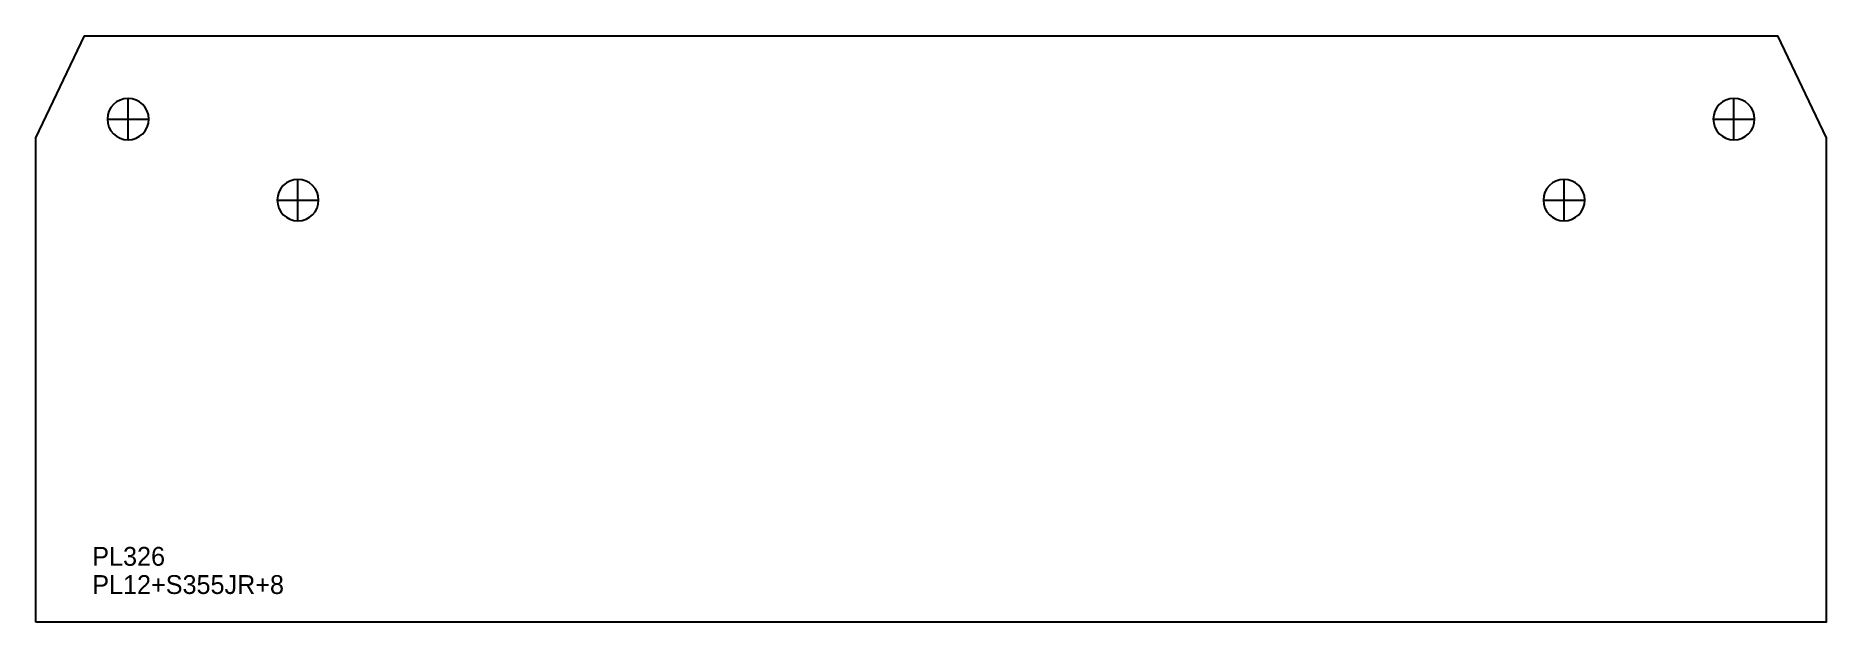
# Model space of a CAD drawing. Extents: x 0 to 951, y 0 to 312.
import ezdxf

# ---------------------------------------------------------------- set-up
doc = ezdxf.new("R2010")
doc.units = 0
for name, color, linetype in [('22', 7, 'CONTINUOUS'), ('CUT', 7, 'CONTINUOUS'), ('SCRIBE', 3, 'CONTINUOUS'), ('TEXT', 7, 'CONTINUOUS')]:
    doc.layers.add(name, color=color, linetype=linetype)

msp = doc.modelspace()

# ---------------------------------------------------------------- linework, layer by layer
at = {"layer": '22', "color": 7, "linetype": 'CONTINUOUS'}
for p, q in [((49.02, 256.31), (49.02, 278.31)), ((902.27, 256.31), (902.27, 278.31)), ((38.02, 267.31), (60.02, 267.31)), ((891.27, 267.31), (913.27, 267.31)), ((139.29, 213.29), (139.29, 235.29)), ((812, 213.29), (812, 235.29)), ((128.29, 224.29), (150.29, 224.29)), ((801, 224.29), (823, 224.29))]:
    msp.add_line(p, q, dxfattribs=at)
for points in [[(49.02, 278.31, 1), (49.02, 256.31, 1)], [(902.27, 278.31, 1), (902.27, 256.31, 1)], [(139.29, 235.29, 1), (139.29, 213.29, 1)], [(812, 235.29, 1), (812, 213.29, 1)]]:
    msp.add_lwpolyline(points, format="xyb", close=True, dxfattribs=at)
at = {"layer": 'CUT', "color": 7, "linetype": 'CONTINUOUS'}
msp.add_lwpolyline([(0, 0), (0, 257.44), (25.81, 311.6), (925.47, 311.6), (951.28, 257.44), (951.28, 0)], close=True, dxfattribs=at)

# ---------------------------------------------------------------- texts
at = {"layer": 'SCRIBE', "color": 3}
msp.add_text('PL326', height=10, dxfattribs=at).set_placement((30, 30))
at = {"layer": 'TEXT', "color": 7}
msp.add_text('PL12+S355JR+8', height=10, dxfattribs=at).set_placement((30, 15))

doc.saveas('drawing.dxf')
